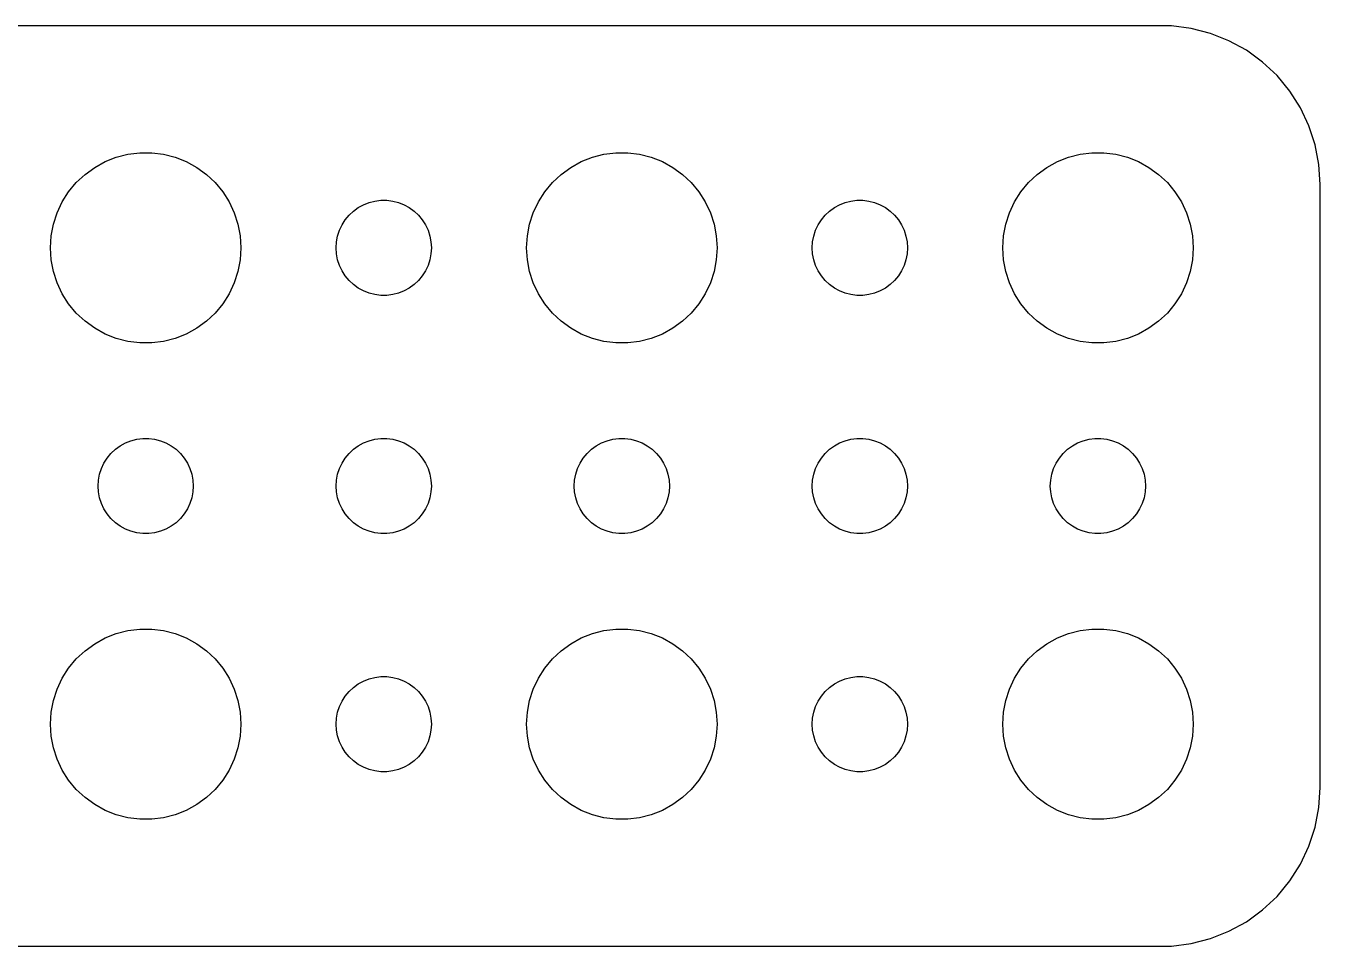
# Model space of a CAD drawing. Header units: metres. Extents: x -74 to 74, y -14 to 14.
# Drawn here: x 33.73 to 74.5, y -14.49 to 14.49 of the extents above; entities that cross this region are included whole.
import ezdxf

# ---------------------------------------------------------------- set-up
doc = ezdxf.new("R2010")
doc.units = ezdxf.units.M

msp = doc.modelspace()

# ---------------------------------------------------------------- linework, layer by layer
for p, q in [((69.8139, 14.4901), (-69.8139, 14.4901)), ((70.4369, 14.4114), (69.8139, 14.4901)), ((71.0451, 14.2553), (70.4369, 14.4114)), ((71.6289, 14.0241), (71.0451, 14.2553)), ((72.1791, 13.7216), (71.6289, 14.0241)), ((72.6871, 13.3526), (72.1791, 13.7216)), ((73.1448, 12.9227), (72.6871, 13.3526)), ((73.5451, 12.4389), (73.1448, 12.9227)), ((73.8815, 11.9088), (73.5451, 12.4389)), ((74.1489, 11.3406), (73.8815, 11.9088)), ((74.3429, 10.7434), (74.1489, 11.3406)), ((74.4606, 10.1267), (74.3429, 10.7434)), ((35.8925, 10.033), (36.2227, 10.2145)), ((36.2227, 10.2145), (36.5729, 10.3532)), ((36.5729, 10.3532), (36.9379, 10.4469)), ((36.9379, 10.4469), (37.3116, 10.4941)), ((37.3116, 10.4941), (37.6884, 10.4941)), ((37.6884, 10.4941), (38.0621, 10.4469)), ((38.0621, 10.4469), (38.427, 10.3532)), ((38.427, 10.3532), (38.7773, 10.2145)), ((38.7773, 10.2145), (39.1075, 10.033)), ((50.8925, 10.033), (51.2227, 10.2145)), ((51.2227, 10.2145), (51.5729, 10.3532)), ((51.5729, 10.3532), (51.9379, 10.4469)), ((51.9379, 10.4469), (52.3116, 10.4941)), ((52.3116, 10.4941), (52.6884, 10.4941)), ((52.6884, 10.4941), (53.0621, 10.4469)), ((53.0621, 10.4469), (53.427, 10.3532)), ((53.427, 10.3532), (53.7773, 10.2145)), ((53.7773, 10.2145), (54.1075, 10.033)), ((65.8925, 10.033), (66.2227, 10.2145)), ((66.2227, 10.2145), (66.573, 10.3532)), ((66.573, 10.3532), (66.9379, 10.4469)), ((66.9379, 10.4469), (67.3116, 10.4941)), ((67.3116, 10.4941), (67.6884, 10.4941)), ((67.6884, 10.4941), (68.0621, 10.4469)), ((68.0621, 10.4469), (68.427, 10.3532)), ((68.427, 10.3532), (68.7773, 10.2145)), ((68.7773, 10.2145), (69.1075, 10.033)), ((35.3131, 9.55363), (35.5877, 9.81154)), ((35.5877, 9.81154), (35.8925, 10.033)), ((39.1075, 10.033), (39.4123, 9.81154)), ((39.4123, 9.81154), (39.6869, 9.55363)), ((50.3131, 9.55363), (50.5877, 9.81154)), ((50.5877, 9.81154), (50.8925, 10.033)), ((54.1075, 10.033), (54.4123, 9.81154)), ((54.4123, 9.81154), (54.6869, 9.55363)), ((65.3131, 9.55363), (65.5877, 9.81154)), ((65.5877, 9.81154), (65.8925, 10.033)), ((69.1075, 10.033), (69.4123, 9.81154)), ((69.4123, 9.81154), (69.6869, 9.55363)), ((74.5, 9.5), (74.4606, 10.1267)), ((35.0729, 9.26335), (35.3131, 9.55363)), ((39.6869, 9.55363), (39.927, 9.26335)), ((50.0729, 9.26335), (50.3131, 9.55363)), ((54.6869, 9.55363), (54.927, 9.26335)), ((65.073, 9.26335), (65.3131, 9.55363)), ((69.6869, 9.55363), (69.927, 9.26335)), ((74.5, -9.5), (74.5, 9.5)), ((34.8711, 8.94525), (35.0729, 9.26335)), ((39.927, 9.26335), (40.1289, 8.94525)), ((44.5365, 8.92657), (44.7189, 8.97342)), ((44.7189, 8.97342), (44.9058, 8.99704)), ((44.9058, 8.99704), (45.0942, 8.99704)), ((45.0942, 8.99704), (45.2811, 8.97342)), ((45.2811, 8.97342), (45.4635, 8.92657)), ((49.8711, 8.94525), (50.0729, 9.26335)), ((54.927, 9.26335), (55.1289, 8.94525)), ((59.5365, 8.92657), (59.7189, 8.97342)), ((59.7189, 8.97342), (59.9058, 8.99704)), ((59.9058, 8.99704), (60.0942, 8.99704)), ((60.0942, 8.99704), (60.2811, 8.97342)), ((60.2811, 8.97342), (60.4635, 8.92657)), ((64.8711, 8.94525), (65.073, 9.26335)), ((69.927, 9.26335), (70.1289, 8.94525)), ((34.5942, 8.24606), (34.7107, 8.60437)), ((34.7107, 8.60437), (34.8711, 8.94525)), ((40.1289, 8.94525), (40.2893, 8.60437)), ((40.2893, 8.60437), (40.4057, 8.24606)), ((43.9065, 8.52681), (44.0439, 8.65576)), ((44.0439, 8.65576), (44.1963, 8.76648)), ((44.1963, 8.76648), (44.3613, 8.85724)), ((44.3613, 8.85724), (44.5365, 8.92657)), ((45.4635, 8.92657), (45.6387, 8.85724)), ((45.6387, 8.85724), (45.8037, 8.76648)), ((45.8037, 8.76648), (45.9561, 8.65576)), ((45.9561, 8.65576), (46.0934, 8.52681)), ((49.5942, 8.24606), (49.7107, 8.60437)), ((49.7107, 8.60437), (49.8711, 8.94525)), ((55.1289, 8.94525), (55.2893, 8.60437)), ((55.2893, 8.60437), (55.4057, 8.24606)), ((58.9065, 8.52681), (59.0439, 8.65576)), ((59.0439, 8.65576), (59.1963, 8.76648)), ((59.1963, 8.76648), (59.3613, 8.85724)), ((59.3613, 8.85724), (59.5365, 8.92657)), ((60.4635, 8.92657), (60.6387, 8.85724)), ((60.6387, 8.85724), (60.8037, 8.76648)), ((60.8037, 8.76648), (60.9561, 8.65576)), ((60.9561, 8.65576), (61.0934, 8.52681)), ((64.5943, 8.24606), (64.7107, 8.60437)), ((64.7107, 8.60437), (64.8711, 8.94525)), ((70.1289, 8.94525), (70.2893, 8.60437)), ((70.2893, 8.60437), (70.4057, 8.24606)), ((34.5237, 7.87599), (34.5942, 8.24606)), ((40.4057, 8.24606), (40.4763, 7.87599)), ((43.6053, 8.05219), (43.6855, 8.22263)), ((43.6855, 8.22263), (43.7865, 8.38167)), ((43.7865, 8.38167), (43.9065, 8.52681)), ((46.0934, 8.52681), (46.2135, 8.38167)), ((46.2135, 8.38167), (46.3145, 8.22263)), ((46.3145, 8.22263), (46.3947, 8.05219)), ((49.5237, 7.87599), (49.5942, 8.24606)), ((55.4057, 8.24606), (55.4763, 7.87599)), ((58.6053, 8.05219), (58.6855, 8.22263)), ((58.6855, 8.22263), (58.7865, 8.38167)), ((58.7865, 8.38167), (58.9065, 8.52681)), ((61.0934, 8.52681), (61.2135, 8.38167)), ((61.2135, 8.38167), (61.3145, 8.22263)), ((61.3145, 8.22263), (61.3947, 8.05219)), ((64.5237, 7.87599), (64.5943, 8.24606)), ((70.4057, 8.24606), (70.4763, 7.87599)), ((34.5, 7.5), (34.5237, 7.87599)), ((40.4763, 7.87599), (40.5, 7.5)), ((43.5118, 7.68799), (43.5471, 7.87303)), ((43.5471, 7.87303), (43.6053, 8.05219)), ((46.3947, 8.05219), (46.4529, 7.87303)), ((46.4529, 7.87303), (46.4882, 7.68799)), ((49.5, 7.5), (49.5237, 7.87599)), ((55.4763, 7.87599), (55.5, 7.5)), ((58.5118, 7.68799), (58.5471, 7.87303)), ((58.5471, 7.87303), (58.6053, 8.05219)), ((61.3947, 8.05219), (61.4529, 7.87303)), ((61.4529, 7.87303), (61.4882, 7.68799)), ((64.5, 7.5), (64.5237, 7.87599)), ((70.4763, 7.87599), (70.5, 7.5)), ((34.5237, 7.12399), (34.5, 7.5)), ((40.5, 7.5), (40.4763, 7.12399)), ((43.5, 7.5), (43.5118, 7.68799)), ((43.5118, 7.312), (43.5, 7.5)), ((46.4882, 7.68799), (46.5, 7.5)), ((46.5, 7.5), (46.4882, 7.312)), ((49.5237, 7.12399), (49.5, 7.5)), ((55.5, 7.5), (55.4763, 7.12399)), ((58.5, 7.5), (58.5118, 7.68799)), ((58.5118, 7.312), (58.5, 7.5)), ((61.4882, 7.68799), (61.5, 7.5)), ((61.5, 7.5), (61.4882, 7.312)), ((64.5237, 7.12399), (64.5, 7.5)), ((70.5, 7.5), (70.4763, 7.12399)), ((34.5942, 6.75392), (34.5237, 7.12399)), ((40.4763, 7.12399), (40.4057, 6.75392)), ((43.5471, 7.12695), (43.5118, 7.312)), ((43.6053, 6.9478), (43.5471, 7.12695)), ((43.6855, 6.77736), (43.6053, 6.9478)), ((46.3947, 6.9478), (46.3145, 6.77736)), ((46.4529, 7.12695), (46.3947, 6.9478)), ((46.4882, 7.312), (46.4529, 7.12695)), ((49.5942, 6.75392), (49.5237, 7.12399)), ((55.4763, 7.12399), (55.4057, 6.75392)), ((58.5471, 7.12695), (58.5118, 7.312)), ((58.6053, 6.9478), (58.5471, 7.12695)), ((58.6855, 6.77736), (58.6053, 6.9478)), ((61.3947, 6.9478), (61.3145, 6.77736)), ((61.4529, 7.12695), (61.3947, 6.9478)), ((61.4882, 7.312), (61.4529, 7.12695)), ((64.5943, 6.75392), (64.5237, 7.12399)), ((70.4763, 7.12399), (70.4057, 6.75392)), ((34.7107, 6.39561), (34.5942, 6.75392)), ((40.4057, 6.75392), (40.2893, 6.39561)), ((43.7865, 6.61832), (43.6855, 6.77736)), ((43.9065, 6.47318), (43.7865, 6.61832)), ((46.2135, 6.61832), (46.0934, 6.47318)), ((46.3145, 6.77736), (46.2135, 6.61832)), ((49.7107, 6.39561), (49.5942, 6.75392)), ((55.4057, 6.75392), (55.2893, 6.39561)), ((58.7865, 6.61832), (58.6855, 6.77736)), ((58.9065, 6.47318), (58.7865, 6.61832)), ((61.2135, 6.61832), (61.0934, 6.47318)), ((61.3145, 6.77736), (61.2135, 6.61832)), ((64.7107, 6.39561), (64.5943, 6.75392)), ((70.4057, 6.75392), (70.2893, 6.39561)), ((34.8711, 6.05473), (34.7107, 6.39561)), ((40.2893, 6.39561), (40.1289, 6.05473)), ((44.0439, 6.34422), (43.9065, 6.47318)), ((44.1963, 6.23351), (44.0439, 6.34422)), ((44.3613, 6.14275), (44.1963, 6.23351)), ((44.5365, 6.07341), (44.3613, 6.14275)), ((45.6387, 6.14275), (45.4635, 6.07341)), ((45.8037, 6.23351), (45.6387, 6.14275)), ((45.9561, 6.34422), (45.8037, 6.23351)), ((46.0934, 6.47318), (45.9561, 6.34422)), ((49.8711, 6.05473), (49.7107, 6.39561)), ((55.2893, 6.39561), (55.1289, 6.05473)), ((59.0439, 6.34422), (58.9065, 6.47318)), ((59.1963, 6.23351), (59.0439, 6.34422)), ((59.3613, 6.14275), (59.1963, 6.23351)), ((59.5365, 6.07341), (59.3613, 6.14275)), ((60.6387, 6.14275), (60.4635, 6.07341)), ((60.8037, 6.23351), (60.6387, 6.14275)), ((60.9561, 6.34422), (60.8037, 6.23351)), ((61.0934, 6.47318), (60.9561, 6.34422)), ((64.8711, 6.05473), (64.7107, 6.39561)), ((70.2893, 6.39561), (70.1289, 6.05473)), ((35.0729, 5.73663), (34.8711, 6.05473)), ((35.3131, 5.44635), (35.0729, 5.73663)), ((39.927, 5.73663), (39.6869, 5.44635)), ((40.1289, 6.05473), (39.927, 5.73663)), ((44.7189, 6.02657), (44.5365, 6.07341)), ((44.9058, 6.00294), (44.7189, 6.02657)), ((45.0942, 6.00294), (44.9058, 6.00294)), ((45.2811, 6.02657), (45.0942, 6.00294)), ((45.4635, 6.07341), (45.2811, 6.02657)), ((50.0729, 5.73663), (49.8711, 6.05473)), ((50.3131, 5.44635), (50.0729, 5.73663)), ((54.927, 5.73663), (54.6869, 5.44635)), ((55.1289, 6.05473), (54.927, 5.73663)), ((59.7189, 6.02657), (59.5365, 6.07341)), ((59.9058, 6.00294), (59.7189, 6.02657)), ((60.0942, 6.00294), (59.9058, 6.00294)), ((60.2811, 6.02657), (60.0942, 6.00294)), ((60.4635, 6.07341), (60.2811, 6.02657)), ((65.073, 5.73663), (64.8711, 6.05473)), ((65.3131, 5.44635), (65.073, 5.73663)), ((69.927, 5.73663), (69.6869, 5.44635)), ((70.1289, 6.05473), (69.927, 5.73663)), ((35.5877, 5.18845), (35.3131, 5.44635)), ((39.6869, 5.44635), (39.4123, 5.18845)), ((50.5877, 5.18845), (50.3131, 5.44635)), ((54.6869, 5.44635), (54.4123, 5.18845)), ((65.5877, 5.18845), (65.3131, 5.44635)), ((69.6869, 5.44635), (69.4123, 5.18845)), ((35.8925, 4.96701), (35.5877, 5.18845)), ((36.2227, 4.78551), (35.8925, 4.96701)), ((39.1075, 4.96701), (38.7773, 4.78551)), ((39.4123, 5.18845), (39.1075, 4.96701)), ((50.8925, 4.96701), (50.5877, 5.18845)), ((51.2227, 4.78551), (50.8925, 4.96701)), ((54.1075, 4.96701), (53.7773, 4.78551)), ((54.4123, 5.18845), (54.1075, 4.96701)), ((65.8925, 4.96701), (65.5877, 5.18845)), ((66.2227, 4.78551), (65.8925, 4.96701)), ((69.1075, 4.96701), (68.7773, 4.78551)), ((69.4123, 5.18845), (69.1075, 4.96701)), ((36.5729, 4.64682), (36.2227, 4.78551)), ((36.9379, 4.55313), (36.5729, 4.64682)), ((37.3116, 4.50591), (36.9379, 4.55313)), ((37.6884, 4.50591), (37.3116, 4.50591)), ((38.0621, 4.55313), (37.6884, 4.50591)), ((38.427, 4.64682), (38.0621, 4.55313)), ((38.7773, 4.78551), (38.427, 4.64682)), ((51.5729, 4.64682), (51.2227, 4.78551)), ((51.9379, 4.55313), (51.5729, 4.64682)), ((52.3116, 4.50591), (51.9379, 4.55313)), ((52.6884, 4.50591), (52.3116, 4.50591)), ((53.0621, 4.55313), (52.6884, 4.50591)), ((53.427, 4.64682), (53.0621, 4.55313)), ((53.7773, 4.78551), (53.427, 4.64682)), ((66.573, 4.64682), (66.2227, 4.78551)), ((66.9379, 4.55313), (66.573, 4.64682)), ((67.3116, 4.50591), (66.9379, 4.55313)), ((67.6884, 4.50591), (67.3116, 4.50591)), ((68.0621, 4.55313), (67.6884, 4.50591)), ((68.427, 4.64682), (68.0621, 4.55313)), ((68.7773, 4.78551), (68.427, 4.64682)), ((36.5439, 1.15576), (36.6963, 1.26648)), ((36.6963, 1.26648), (36.8613, 1.35724)), ((36.8613, 1.35724), (37.0365, 1.42657)), ((37.0365, 1.42657), (37.2189, 1.47342)), ((37.2189, 1.47342), (37.4058, 1.49704)), ((37.4058, 1.49704), (37.5942, 1.49704)), ((37.5942, 1.49704), (37.7811, 1.47342)), ((37.7811, 1.47342), (37.9635, 1.42657)), ((37.9635, 1.42657), (38.1387, 1.35724)), ((38.1387, 1.35724), (38.3037, 1.26648)), ((38.3037, 1.26648), (38.4561, 1.15576)), ((44.0439, 1.15576), (44.1963, 1.26648)), ((44.1963, 1.26648), (44.3613, 1.35724)), ((44.3613, 1.35724), (44.5365, 1.42657)), ((44.5365, 1.42657), (44.7189, 1.47342)), ((44.7189, 1.47342), (44.9058, 1.49704)), ((44.9058, 1.49704), (45.0942, 1.49704)), ((45.0942, 1.49704), (45.2811, 1.47342)), ((45.2811, 1.47342), (45.4635, 1.42657)), ((45.4635, 1.42657), (45.6387, 1.35724)), ((45.6387, 1.35724), (45.8037, 1.26648)), ((45.8037, 1.26648), (45.9561, 1.15576)), ((51.5439, 1.15576), (51.6963, 1.26648)), ((51.6963, 1.26648), (51.8613, 1.35724)), ((51.8613, 1.35724), (52.0365, 1.42657)), ((52.0365, 1.42657), (52.2189, 1.47342)), ((52.2189, 1.47342), (52.4058, 1.49704)), ((52.4058, 1.49704), (52.5942, 1.49704)), ((52.5942, 1.49704), (52.7811, 1.47342)), ((52.7811, 1.47342), (52.9635, 1.42657)), ((52.9635, 1.42657), (53.1387, 1.35724)), ((53.1387, 1.35724), (53.3037, 1.26648)), ((53.3037, 1.26648), (53.4561, 1.15576)), ((59.0439, 1.15576), (59.1963, 1.26648)), ((59.1963, 1.26648), (59.3613, 1.35724)), ((59.3613, 1.35724), (59.5365, 1.42657)), ((59.5365, 1.42657), (59.7189, 1.47342)), ((59.7189, 1.47342), (59.9058, 1.49704)), ((59.9058, 1.49704), (60.0942, 1.49704)), ((60.0942, 1.49704), (60.2811, 1.47342)), ((60.2811, 1.47342), (60.4635, 1.42657)), ((60.4635, 1.42657), (60.6387, 1.35724)), ((60.6387, 1.35724), (60.8037, 1.26648)), ((60.8037, 1.26648), (60.9561, 1.15576)), ((66.5439, 1.15576), (66.6963, 1.26648)), ((66.6963, 1.26648), (66.8613, 1.35724)), ((66.8613, 1.35724), (67.0365, 1.42657)), ((67.0365, 1.42657), (67.2189, 1.47342)), ((67.2189, 1.47342), (67.4058, 1.49704)), ((67.4058, 1.49704), (67.5942, 1.49704)), ((67.5942, 1.49704), (67.7811, 1.47342)), ((67.7811, 1.47342), (67.9635, 1.42657)), ((67.9635, 1.42657), (68.1387, 1.35724)), ((68.1387, 1.35724), (68.3037, 1.26648)), ((68.3037, 1.26648), (68.4561, 1.15576)), ((36.1855, 0.722626), (36.2865, 0.881668)), ((36.2865, 0.881668), (36.4065, 1.02681)), ((36.4065, 1.02681), (36.5439, 1.15576)), ((38.4561, 1.15576), (38.5934, 1.02681)), ((38.5934, 1.02681), (38.7135, 0.881668)), ((38.7135, 0.881668), (38.8145, 0.722626)), ((43.6855, 0.722626), (43.7865, 0.881668)), ((43.7865, 0.881668), (43.9065, 1.02681)), ((43.9065, 1.02681), (44.0439, 1.15576)), ((45.9561, 1.15576), (46.0934, 1.02681)), ((46.0934, 1.02681), (46.2135, 0.881668)), ((46.2135, 0.881668), (46.3145, 0.722626)), ((51.1855, 0.722626), (51.2865, 0.881668)), ((51.2865, 0.881668), (51.4065, 1.02681)), ((51.4065, 1.02681), (51.5439, 1.15576)), ((53.4561, 1.15576), (53.5934, 1.02681)), ((53.5934, 1.02681), (53.7135, 0.881668)), ((53.7135, 0.881668), (53.8145, 0.722626)), ((58.6855, 0.722626), (58.7865, 0.881668)), ((58.7865, 0.881668), (58.9065, 1.02681)), ((58.9065, 1.02681), (59.0439, 1.15576)), ((60.9561, 1.15576), (61.0934, 1.02681)), ((61.0934, 1.02681), (61.2135, 0.881668)), ((61.2135, 0.881668), (61.3145, 0.722626)), ((66.1855, 0.722626), (66.2865, 0.881668)), ((66.2865, 0.881668), (66.4065, 1.02681)), ((66.4065, 1.02681), (66.5439, 1.15576)), ((68.4561, 1.15576), (68.5934, 1.02681)), ((68.5934, 1.02681), (68.7135, 0.881668)), ((68.7135, 0.881668), (68.8145, 0.722626)), ((36.0471, 0.373032), (36.1053, 0.552185)), ((36.1053, 0.552185), (36.1855, 0.722626)), ((38.8145, 0.722626), (38.8947, 0.552185)), ((38.8947, 0.552185), (38.9529, 0.373032)), ((43.5471, 0.373032), (43.6053, 0.552185)), ((43.6053, 0.552185), (43.6855, 0.722626)), ((46.3145, 0.722626), (46.3947, 0.552185)), ((46.3947, 0.552185), (46.4529, 0.373032)), ((51.0471, 0.373032), (51.1053, 0.552185)), ((51.1053, 0.552185), (51.1855, 0.722626)), ((53.8145, 0.722626), (53.8947, 0.552185)), ((53.8947, 0.552185), (53.9529, 0.373032)), ((58.5471, 0.373032), (58.6053, 0.552185)), ((58.6053, 0.552185), (58.6855, 0.722626)), ((61.3145, 0.722626), (61.3947, 0.552185)), ((61.3947, 0.552185), (61.4529, 0.373032)), ((66.0471, 0.373032), (66.1053, 0.552185)), ((66.1053, 0.552185), (66.1855, 0.722626)), ((68.8145, 0.722626), (68.8947, 0.552185)), ((68.8947, 0.552185), (68.9529, 0.373032)), ((36, 0), (36.0118, 0.187988)), ((36.0118, -0.187988), (36, 0)), ((36.0118, 0.187988), (36.0471, 0.373032)), ((38.9529, 0.373032), (38.9882, 0.187988)), ((38.9882, 0.187988), (39, 0)), ((39, 0), (38.9882, -0.187988)), ((43.5, 0), (43.5118, 0.187988)), ((43.5118, -0.187988), (43.5, 0)), ((43.5118, 0.187988), (43.5471, 0.373032)), ((46.4529, 0.373032), (46.4882, 0.187988)), ((46.4882, 0.187988), (46.5, 0)), ((46.5, 0), (46.4882, -0.187988)), ((51, 0), (51.0118, 0.187988)), ((51.0118, -0.187988), (51, 0)), ((51.0118, 0.187988), (51.0471, 0.373032)), ((53.9529, 0.373032), (53.9882, 0.187988)), ((53.9882, 0.187988), (54, 0)), ((54, 0), (53.9882, -0.187988)), ((58.5, 0), (58.5118, 0.187988)), ((58.5118, -0.187988), (58.5, 0)), ((58.5118, 0.187988), (58.5471, 0.373032)), ((61.4529, 0.373032), (61.4882, 0.187988)), ((61.4882, 0.187988), (61.5, 0)), ((61.5, 0), (61.4882, -0.187988)), ((66, 0), (66.0118, 0.187988)), ((66.0118, -0.187988), (66, 0)), ((66.0118, 0.187988), (66.0471, 0.373032)), ((68.9529, 0.373032), (68.9882, 0.187988)), ((68.9882, 0.187988), (69, 0)), ((69, 0), (68.9882, -0.187988)), ((36.0471, -0.373032), (36.0118, -0.187988)), ((36.1053, -0.552185), (36.0471, -0.373032)), ((38.9529, -0.373032), (38.8947, -0.552185)), ((38.9882, -0.187988), (38.9529, -0.373032)), ((43.5471, -0.373032), (43.5118, -0.187988)), ((43.6053, -0.552185), (43.5471, -0.373032)), ((46.4529, -0.373032), (46.3947, -0.552185)), ((46.4882, -0.187988), (46.4529, -0.373032)), ((51.0471, -0.373032), (51.0118, -0.187988)), ((51.1053, -0.552185), (51.0471, -0.373032)), ((53.9529, -0.373032), (53.8947, -0.552185)), ((53.9882, -0.187988), (53.9529, -0.373032)), ((58.5471, -0.373032), (58.5118, -0.187988)), ((58.6053, -0.552185), (58.5471, -0.373032)), ((61.4529, -0.373032), (61.3947, -0.552185)), ((61.4882, -0.187988), (61.4529, -0.373032)), ((66.0471, -0.373032), (66.0118, -0.187988)), ((66.1053, -0.552185), (66.0471, -0.373032)), ((68.9529, -0.373032), (68.8947, -0.552185)), ((68.9882, -0.187988), (68.9529, -0.373032)), ((36.1855, -0.722626), (36.1053, -0.552185)), ((36.2865, -0.881668), (36.1855, -0.722626)), ((38.8145, -0.722626), (38.7135, -0.881668)), ((38.8947, -0.552185), (38.8145, -0.722626)), ((43.6855, -0.722626), (43.6053, -0.552185)), ((43.7865, -0.881668), (43.6855, -0.722626)), ((46.3145, -0.722626), (46.2135, -0.881668)), ((46.3947, -0.552185), (46.3145, -0.722626)), ((51.1855, -0.722626), (51.1053, -0.552185)), ((51.2865, -0.881668), (51.1855, -0.722626)), ((53.8145, -0.722626), (53.7135, -0.881668)), ((53.8947, -0.552185), (53.8145, -0.722626)), ((58.6855, -0.722626), (58.6053, -0.552185)), ((58.7865, -0.881668), (58.6855, -0.722626)), ((61.3145, -0.722626), (61.2135, -0.881668)), ((61.3947, -0.552185), (61.3145, -0.722626)), ((66.1855, -0.722626), (66.1053, -0.552185)), ((66.2865, -0.881668), (66.1855, -0.722626)), ((68.8145, -0.722626), (68.7135, -0.881668)), ((68.8947, -0.552185), (68.8145, -0.722626)), ((36.4065, -1.02681), (36.2865, -0.881668)), ((36.5439, -1.15576), (36.4065, -1.02681)), ((36.6963, -1.26648), (36.5439, -1.15576)), ((38.4561, -1.15576), (38.3037, -1.26648)), ((38.5934, -1.02681), (38.4561, -1.15576)), ((38.7135, -0.881668), (38.5934, -1.02681)), ((43.9065, -1.02681), (43.7865, -0.881668)), ((44.0439, -1.15576), (43.9065, -1.02681)), ((44.1963, -1.26648), (44.0439, -1.15576)), ((45.9561, -1.15576), (45.8037, -1.26648)), ((46.0934, -1.02681), (45.9561, -1.15576)), ((46.2135, -0.881668), (46.0934, -1.02681)), ((51.4065, -1.02681), (51.2865, -0.881668)), ((51.5439, -1.15576), (51.4065, -1.02681)), ((51.6963, -1.26648), (51.5439, -1.15576)), ((53.4561, -1.15576), (53.3037, -1.26648)), ((53.5934, -1.02681), (53.4561, -1.15576)), ((53.7135, -0.881668), (53.5934, -1.02681)), ((58.9065, -1.02681), (58.7865, -0.881668)), ((59.0439, -1.15576), (58.9065, -1.02681)), ((59.1963, -1.26648), (59.0439, -1.15576)), ((60.9561, -1.15576), (60.8037, -1.26648)), ((61.0934, -1.02681), (60.9561, -1.15576)), ((61.2135, -0.881668), (61.0934, -1.02681)), ((66.4065, -1.02681), (66.2865, -0.881668)), ((66.5439, -1.15576), (66.4065, -1.02681)), ((66.6963, -1.26648), (66.5439, -1.15576)), ((68.4561, -1.15576), (68.3037, -1.26648)), ((68.5934, -1.02681), (68.4561, -1.15576)), ((68.7135, -0.881668), (68.5934, -1.02681)), ((36.8613, -1.35724), (36.6963, -1.26648)), ((37.0365, -1.42657), (36.8613, -1.35724)), ((37.2189, -1.47342), (37.0365, -1.42657)), ((37.4058, -1.49704), (37.2189, -1.47342)), ((37.5942, -1.49704), (37.4058, -1.49704)), ((37.7811, -1.47342), (37.5942, -1.49704)), ((37.9635, -1.42657), (37.7811, -1.47342)), ((38.1387, -1.35724), (37.9635, -1.42657)), ((38.3037, -1.26648), (38.1387, -1.35724)), ((44.3613, -1.35724), (44.1963, -1.26648)), ((44.5365, -1.42657), (44.3613, -1.35724)), ((44.7189, -1.47342), (44.5365, -1.42657)), ((44.9058, -1.49704), (44.7189, -1.47342)), ((45.0942, -1.49704), (44.9058, -1.49704)), ((45.2811, -1.47342), (45.0942, -1.49704)), ((45.4635, -1.42657), (45.2811, -1.47342)), ((45.6387, -1.35724), (45.4635, -1.42657)), ((45.8037, -1.26648), (45.6387, -1.35724)), ((51.8613, -1.35724), (51.6963, -1.26648)), ((52.0365, -1.42657), (51.8613, -1.35724)), ((52.2189, -1.47342), (52.0365, -1.42657)), ((52.4058, -1.49704), (52.2189, -1.47342)), ((52.5942, -1.49704), (52.4058, -1.49704)), ((52.7811, -1.47342), (52.5942, -1.49704)), ((52.9635, -1.42657), (52.7811, -1.47342)), ((53.1387, -1.35724), (52.9635, -1.42657)), ((53.3037, -1.26648), (53.1387, -1.35724)), ((59.3613, -1.35724), (59.1963, -1.26648)), ((59.5365, -1.42657), (59.3613, -1.35724)), ((59.7189, -1.47342), (59.5365, -1.42657)), ((59.9058, -1.49704), (59.7189, -1.47342)), ((60.0942, -1.49704), (59.9058, -1.49704)), ((60.2811, -1.47342), (60.0942, -1.49704)), ((60.4635, -1.42657), (60.2811, -1.47342)), ((60.6387, -1.35724), (60.4635, -1.42657)), ((60.8037, -1.26648), (60.6387, -1.35724)), ((66.8613, -1.35724), (66.6963, -1.26648)), ((67.0365, -1.42657), (66.8613, -1.35724)), ((67.2189, -1.47342), (67.0365, -1.42657)), ((67.4058, -1.49704), (67.2189, -1.47342)), ((67.5942, -1.49704), (67.4058, -1.49704)), ((67.7811, -1.47342), (67.5942, -1.49704)), ((67.9635, -1.42657), (67.7811, -1.47342)), ((68.1387, -1.35724), (67.9635, -1.42657)), ((68.3037, -1.26648), (68.1387, -1.35724)), ((35.8925, -4.96701), (36.2227, -4.78551)), ((36.2227, -4.78551), (36.5729, -4.64682)), ((36.5729, -4.64682), (36.9379, -4.55313)), ((36.9379, -4.55313), (37.3116, -4.50591)), ((37.3116, -4.50591), (37.6884, -4.50591)), ((37.6884, -4.50591), (38.0621, -4.55313)), ((38.0621, -4.55313), (38.427, -4.64682)), ((38.427, -4.64682), (38.7773, -4.78551)), ((38.7773, -4.78551), (39.1075, -4.96701)), ((50.8925, -4.96701), (51.2227, -4.78551)), ((51.2227, -4.78551), (51.5729, -4.64682)), ((51.5729, -4.64682), (51.9379, -4.55313)), ((51.9379, -4.55313), (52.3116, -4.50591)), ((52.3116, -4.50591), (52.6884, -4.50591)), ((52.6884, -4.50591), (53.0621, -4.55313)), ((53.0621, -4.55313), (53.427, -4.64682)), ((53.427, -4.64682), (53.7773, -4.78551)), ((53.7773, -4.78551), (54.1075, -4.96701)), ((65.8925, -4.96701), (66.2227, -4.78551)), ((66.2227, -4.78551), (66.573, -4.64682)), ((66.573, -4.64682), (66.9379, -4.55313)), ((66.9379, -4.55313), (67.3116, -4.50591)), ((67.3116, -4.50591), (67.6884, -4.50591)), ((67.6884, -4.50591), (68.0621, -4.55313)), ((68.0621, -4.55313), (68.427, -4.64682)), ((68.427, -4.64682), (68.7773, -4.78551)), ((68.7773, -4.78551), (69.1075, -4.96701)), ((35.3131, -5.44635), (35.5877, -5.18845)), ((35.5877, -5.18845), (35.8925, -4.96701)), ((39.1075, -4.96701), (39.4123, -5.18845)), ((39.4123, -5.18845), (39.6869, -5.44635)), ((50.3131, -5.44635), (50.5877, -5.18845)), ((50.5877, -5.18845), (50.8925, -4.96701)), ((54.1075, -4.96701), (54.4123, -5.18845)), ((54.4123, -5.18845), (54.6869, -5.44635)), ((65.3131, -5.44635), (65.5877, -5.18845)), ((65.5877, -5.18845), (65.8925, -4.96701)), ((69.1075, -4.96701), (69.4123, -5.18845)), ((69.4123, -5.18845), (69.6869, -5.44635)), ((35.0729, -5.73663), (35.3131, -5.44635)), ((39.6869, -5.44635), (39.927, -5.73663)), ((50.0729, -5.73663), (50.3131, -5.44635)), ((54.6869, -5.44635), (54.927, -5.73663)), ((65.073, -5.73663), (65.3131, -5.44635)), ((69.6869, -5.44635), (69.927, -5.73663)), ((34.7107, -6.39561), (34.8711, -6.05473)), ((34.8711, -6.05473), (35.0729, -5.73663)), ((39.927, -5.73663), (40.1289, -6.05473)), ((40.1289, -6.05473), (40.2893, -6.39561)), ((44.3613, -6.14275), (44.5365, -6.07341)), ((44.5365, -6.07341), (44.7189, -6.02657)), ((44.7189, -6.02657), (44.9058, -6.00294)), ((44.9058, -6.00294), (45.0942, -6.00294)), ((45.0942, -6.00294), (45.2811, -6.02657)), ((45.2811, -6.02657), (45.4635, -6.07341)), ((45.4635, -6.07341), (45.6387, -6.14275)), ((49.7107, -6.39561), (49.8711, -6.05473)), ((49.8711, -6.05473), (50.0729, -5.73663)), ((54.927, -5.73663), (55.1289, -6.05473)), ((55.1289, -6.05473), (55.2893, -6.39561)), ((59.3613, -6.14275), (59.5365, -6.07341)), ((59.5365, -6.07341), (59.7189, -6.02657)), ((59.7189, -6.02657), (59.9058, -6.00294)), ((59.9058, -6.00294), (60.0942, -6.00294)), ((60.0942, -6.00294), (60.2811, -6.02657)), ((60.2811, -6.02657), (60.4635, -6.07341)), ((60.4635, -6.07341), (60.6387, -6.14275)), ((64.7107, -6.39561), (64.8711, -6.05473)), ((64.8711, -6.05473), (65.073, -5.73663)), ((69.927, -5.73663), (70.1289, -6.05473)), ((70.1289, -6.05473), (70.2893, -6.39561)), ((34.5942, -6.75392), (34.7107, -6.39561)), ((40.2893, -6.39561), (40.4057, -6.75392)), ((43.7865, -6.61832), (43.9065, -6.47318)), ((43.9065, -6.47318), (44.0439, -6.34422)), ((44.0439, -6.34422), (44.1963, -6.23351)), ((44.1963, -6.23351), (44.3613, -6.14275)), ((45.6387, -6.14275), (45.8037, -6.23351)), ((45.8037, -6.23351), (45.9561, -6.34422)), ((45.9561, -6.34422), (46.0934, -6.47318)), ((46.0934, -6.47318), (46.2135, -6.61832)), ((49.5942, -6.75392), (49.7107, -6.39561)), ((55.2893, -6.39561), (55.4057, -6.75392)), ((58.7865, -6.61832), (58.9065, -6.47318)), ((58.9065, -6.47318), (59.0439, -6.34422)), ((59.0439, -6.34422), (59.1963, -6.23351)), ((59.1963, -6.23351), (59.3613, -6.14275)), ((60.6387, -6.14275), (60.8037, -6.23351)), ((60.8037, -6.23351), (60.9561, -6.34422)), ((60.9561, -6.34422), (61.0934, -6.47318)), ((61.0934, -6.47318), (61.2135, -6.61832)), ((64.5943, -6.75392), (64.7107, -6.39561)), ((70.2893, -6.39561), (70.4057, -6.75392)), ((34.5237, -7.12399), (34.5942, -6.75392)), ((40.4057, -6.75392), (40.4763, -7.12399)), ((43.6053, -6.9478), (43.6855, -6.77736)), ((43.6855, -6.77736), (43.7865, -6.61832)), ((46.2135, -6.61832), (46.3145, -6.77736)), ((46.3145, -6.77736), (46.3947, -6.9478)), ((49.5237, -7.12399), (49.5942, -6.75392)), ((55.4057, -6.75392), (55.4763, -7.12399)), ((58.6053, -6.9478), (58.6855, -6.77736)), ((58.6855, -6.77736), (58.7865, -6.61832)), ((61.2135, -6.61832), (61.3145, -6.77736)), ((61.3145, -6.77736), (61.3947, -6.9478)), ((64.5237, -7.12399), (64.5943, -6.75392)), ((70.4057, -6.75392), (70.4763, -7.12399)), ((34.5, -7.5), (34.5237, -7.12399)), ((40.4763, -7.12399), (40.5, -7.5)), ((43.5, -7.5), (43.5118, -7.312)), ((43.5118, -7.312), (43.5471, -7.12695)), ((43.5471, -7.12695), (43.6053, -6.9478)), ((46.3947, -6.9478), (46.4529, -7.12695)), ((46.4529, -7.12695), (46.4882, -7.312)), ((46.4882, -7.312), (46.5, -7.5)), ((49.5, -7.5), (49.5237, -7.12399)), ((55.4763, -7.12399), (55.5, -7.5)), ((58.5, -7.5), (58.5118, -7.312)), ((58.5118, -7.312), (58.5471, -7.12695)), ((58.5471, -7.12695), (58.6053, -6.9478)), ((61.3947, -6.9478), (61.4529, -7.12695)), ((61.4529, -7.12695), (61.4882, -7.312)), ((61.4882, -7.312), (61.5, -7.5)), ((64.5, -7.5), (64.5237, -7.12399)), ((70.4763, -7.12399), (70.5, -7.5)), ((34.5237, -7.87599), (34.5, -7.5)), ((40.5, -7.5), (40.4763, -7.87599)), ((43.5118, -7.68799), (43.5, -7.5)), ((43.5471, -7.87303), (43.5118, -7.68799)), ((46.4882, -7.68799), (46.4529, -7.87303)), ((46.5, -7.5), (46.4882, -7.68799)), ((49.5237, -7.87599), (49.5, -7.5)), ((55.5, -7.5), (55.4763, -7.87599)), ((58.5118, -7.68799), (58.5, -7.5)), ((58.5471, -7.87303), (58.5118, -7.68799)), ((61.4882, -7.68799), (61.4529, -7.87303)), ((61.5, -7.5), (61.4882, -7.68799)), ((64.5237, -7.87599), (64.5, -7.5)), ((70.5, -7.5), (70.4763, -7.87599)), ((34.5942, -8.24606), (34.5237, -7.87599)), ((40.4763, -7.87599), (40.4057, -8.24606)), ((43.6053, -8.05219), (43.5471, -7.87303)), ((43.6855, -8.22263), (43.6053, -8.05219)), ((46.3947, -8.05219), (46.3145, -8.22263)), ((46.4529, -7.87303), (46.3947, -8.05219)), ((49.5942, -8.24606), (49.5237, -7.87599)), ((55.4763, -7.87599), (55.4057, -8.24606)), ((58.6053, -8.05219), (58.5471, -7.87303)), ((58.6855, -8.22263), (58.6053, -8.05219)), ((61.3947, -8.05219), (61.3145, -8.22263)), ((61.4529, -7.87303), (61.3947, -8.05219)), ((64.5943, -8.24606), (64.5237, -7.87599)), ((70.4763, -7.87599), (70.4057, -8.24606)), ((34.7107, -8.60437), (34.5942, -8.24606)), ((40.4057, -8.24606), (40.2893, -8.60437)), ((43.7865, -8.38167), (43.6855, -8.22263)), ((43.9065, -8.52681), (43.7865, -8.38167)), ((44.0439, -8.65576), (43.9065, -8.52681)), ((46.0934, -8.52681), (45.9561, -8.65576)), ((46.2135, -8.38167), (46.0934, -8.52681)), ((46.3145, -8.22263), (46.2135, -8.38167)), ((49.7107, -8.60437), (49.5942, -8.24606)), ((55.4057, -8.24606), (55.2893, -8.60437)), ((58.7865, -8.38167), (58.6855, -8.22263)), ((58.9065, -8.52681), (58.7865, -8.38167)), ((59.0439, -8.65576), (58.9065, -8.52681)), ((61.0934, -8.52681), (60.9561, -8.65576)), ((61.2135, -8.38167), (61.0934, -8.52681)), ((61.3145, -8.22263), (61.2135, -8.38167)), ((64.7107, -8.60437), (64.5943, -8.24606)), ((70.4057, -8.24606), (70.2893, -8.60437)), ((34.8711, -8.94525), (34.7107, -8.60437)), ((35.0729, -9.26335), (34.8711, -8.94525)), ((40.1289, -8.94525), (39.927, -9.26335)), ((40.2893, -8.60437), (40.1289, -8.94525)), ((44.1963, -8.76648), (44.0439, -8.65576)), ((44.3613, -8.85724), (44.1963, -8.76648)), ((44.5365, -8.92657), (44.3613, -8.85724)), ((44.7189, -8.97342), (44.5365, -8.92657)), ((45.4635, -8.92657), (45.2811, -8.97342)), ((45.6387, -8.85724), (45.4635, -8.92657)), ((45.8037, -8.76648), (45.6387, -8.85724)), ((45.9561, -8.65576), (45.8037, -8.76648)), ((49.8711, -8.94525), (49.7107, -8.60437)), ((50.0729, -9.26335), (49.8711, -8.94525)), ((55.1289, -8.94525), (54.927, -9.26335)), ((55.2893, -8.60437), (55.1289, -8.94525)), ((59.1963, -8.76648), (59.0439, -8.65576)), ((59.3613, -8.85724), (59.1963, -8.76648)), ((59.5365, -8.92657), (59.3613, -8.85724)), ((59.7189, -8.97342), (59.5365, -8.92657)), ((60.4635, -8.92657), (60.2811, -8.97342)), ((60.6387, -8.85724), (60.4635, -8.92657)), ((60.8037, -8.76648), (60.6387, -8.85724)), ((60.9561, -8.65576), (60.8037, -8.76648)), ((64.8711, -8.94525), (64.7107, -8.60437)), ((65.073, -9.26335), (64.8711, -8.94525)), ((70.1289, -8.94525), (69.927, -9.26335)), ((70.2893, -8.60437), (70.1289, -8.94525)), ((35.3131, -9.55363), (35.0729, -9.26335)), ((39.927, -9.26335), (39.6869, -9.55363)), ((44.9058, -8.99704), (44.7189, -8.97342)), ((45.0942, -8.99704), (44.9058, -8.99704)), ((45.2811, -8.97342), (45.0942, -8.99704)), ((50.3131, -9.55363), (50.0729, -9.26335)), ((54.927, -9.26335), (54.6869, -9.55363)), ((59.9058, -8.99704), (59.7189, -8.97342)), ((60.0942, -8.99704), (59.9058, -8.99704)), ((60.2811, -8.97342), (60.0942, -8.99704)), ((65.3131, -9.55363), (65.073, -9.26335)), ((69.927, -9.26335), (69.6869, -9.55363)), ((35.5877, -9.81154), (35.3131, -9.55363)), ((39.6869, -9.55363), (39.4123, -9.81154)), ((50.5877, -9.81154), (50.3131, -9.55363)), ((54.6869, -9.55363), (54.4123, -9.81154)), ((65.5877, -9.81154), (65.3131, -9.55363)), ((69.6869, -9.55363), (69.4123, -9.81154)), ((74.4606, -10.1267), (74.5, -9.5)), ((35.8925, -10.033), (35.5877, -9.81154)), ((36.2227, -10.2145), (35.8925, -10.033)), ((39.1075, -10.033), (38.7773, -10.2145)), ((39.4123, -9.81154), (39.1075, -10.033)), ((50.8925, -10.033), (50.5877, -9.81154)), ((51.2227, -10.2145), (50.8925, -10.033)), ((54.1075, -10.033), (53.7773, -10.2145)), ((54.4123, -9.81154), (54.1075, -10.033)), ((65.8925, -10.033), (65.5877, -9.81154)), ((66.2227, -10.2145), (65.8925, -10.033)), ((69.1075, -10.033), (68.7773, -10.2145)), ((69.4123, -9.81154), (69.1075, -10.033)), ((74.3429, -10.7434), (74.4606, -10.1267)), ((36.5729, -10.3532), (36.2227, -10.2145)), ((36.9379, -10.4469), (36.5729, -10.3532)), ((37.3116, -10.4941), (36.9379, -10.4469)), ((37.6884, -10.4941), (37.3116, -10.4941)), ((38.0621, -10.4469), (37.6884, -10.4941)), ((38.427, -10.3532), (38.0621, -10.4469)), ((38.7773, -10.2145), (38.427, -10.3532)), ((51.5729, -10.3532), (51.2227, -10.2145)), ((51.9379, -10.4469), (51.5729, -10.3532)), ((52.3116, -10.4941), (51.9379, -10.4469)), ((52.6884, -10.4941), (52.3116, -10.4941)), ((53.0621, -10.4469), (52.6884, -10.4941)), ((53.427, -10.3532), (53.0621, -10.4469)), ((53.7773, -10.2145), (53.427, -10.3532)), ((66.573, -10.3532), (66.2227, -10.2145)), ((66.9379, -10.4469), (66.573, -10.3532)), ((67.3116, -10.4941), (66.9379, -10.4469)), ((67.6884, -10.4941), (67.3116, -10.4941)), ((68.0621, -10.4469), (67.6884, -10.4941)), ((68.427, -10.3532), (68.0621, -10.4469)), ((68.7773, -10.2145), (68.427, -10.3532)), ((74.1489, -11.3406), (74.3429, -10.7434)), ((73.8815, -11.9088), (74.1489, -11.3406)), ((73.5451, -12.4389), (73.8815, -11.9088)), ((73.1448, -12.9227), (73.5451, -12.4389)), ((72.6871, -13.3526), (73.1448, -12.9227)), ((72.1791, -13.7216), (72.6871, -13.3526)), ((71.6289, -14.0241), (72.1791, -13.7216)), ((70.4369, -14.4114), (71.0451, -14.2553)), ((71.0451, -14.2553), (71.6289, -14.0241)), ((-69.8139, -14.4901), (69.8139, -14.4901)), ((69.8139, -14.4901), (70.4369, -14.4114))]:
    msp.add_line(p, q)

doc.saveas('drawing.dxf')
